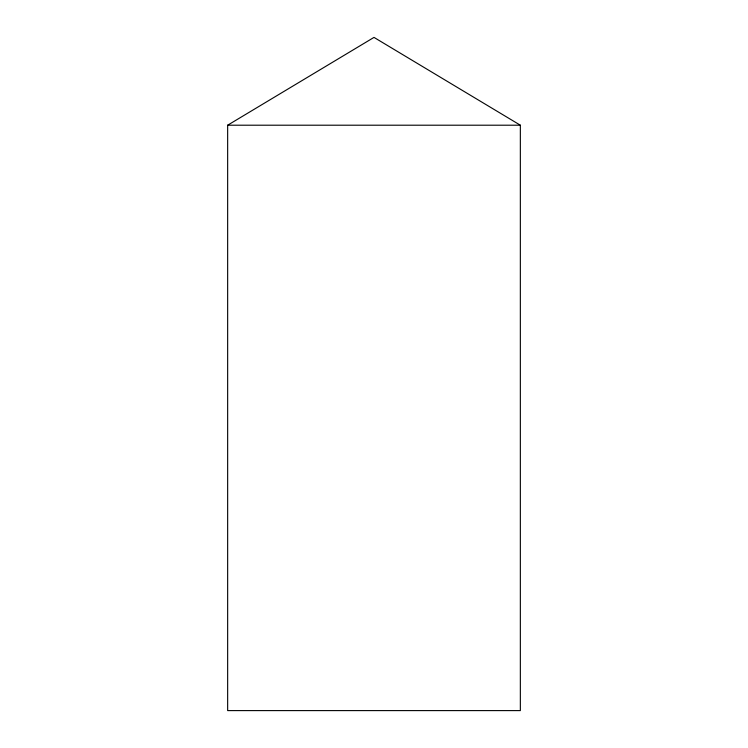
<?xml version="1.0" encoding="UTF-8"?>
<svg xmlns="http://www.w3.org/2000/svg" width="748" height="748" viewBox="0 0 748 748"><rect width="100%" height="100%" fill="white"/><g stroke="black" fill="none" stroke-linecap="round" stroke-linejoin="round"><path stroke-width="1.12" d="M227.654 125.206L374 37.4L520.346 125.206L520.346 710.6L227.654 710.6L227.654 125.206L520.346 125.206"/></g></svg>
